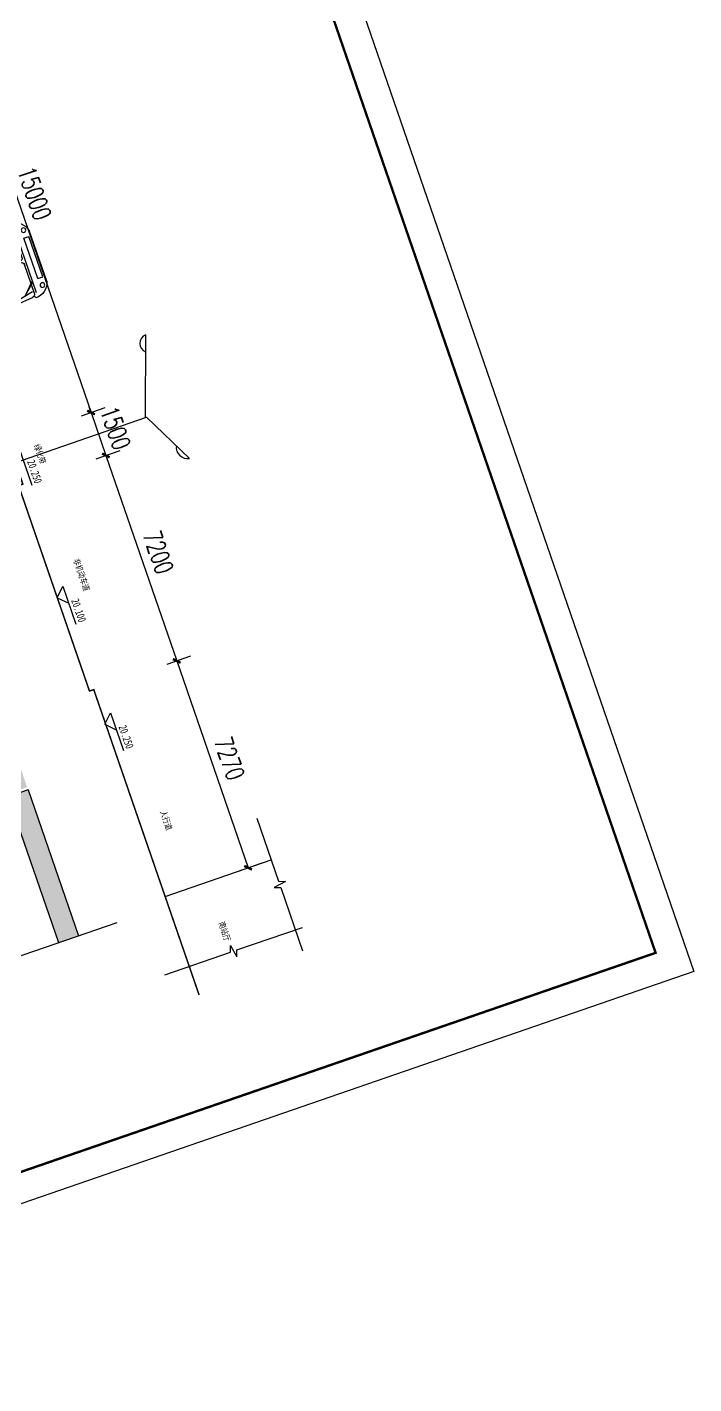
# Model space of a CAD drawing. Extents: x 1401343 to 1466747, y -1957456 to -1869275.
# Drawn here: x 1444591 to 1466747, y -1957456 to -1912382 of the extents above; entities that cross this region are included whole.
import ezdxf
from ezdxf.enums import TextEntityAlignment as Align

# ---------------------------------------------------------------- set-up
doc = ezdxf.new("R2010")
doc.units = 0
doc.header["$LTSCALE"] = 1000
doc.layers.get('0').update_dxf_attribs({"linetype": 'CONTINUOUS'})
doc.layers.get('DEFPOINTS').update_dxf_attribs({"linetype": 'CONTINUOUS'})
for name, color, linetype in [('B', 7, 'CONTINUOUS'), ('CAR_DTL', 7, 'CONTINUOUS'), ('DIM_ELEV', 3, 'CONTINUOUS'), ('DIM_SYMB', 7, 'CONTINUOUS'), ('JZ-文字', 7, 'CONTINUOUS'), ('JZ-细线', 7, 'CONTINUOUS'), ('PL', 7, 'CONTINUOUS'), ('PUB_DIM', 3, 'CONTINUOUS'), ('PUB_TEXT', 7, 'CONTINUOUS'), ('停车场', 7, 'CONTINUOUS'), ('图框', 7, 'CONTINUOUS'), ('填充', 8, 'CONTINUOUS'), ('结构外墙', 4, 'CONTINUOUS')]:
    doc.layers.add(name, color=color, linetype=linetype)
doc.styles.add('_TCH_DIM', font='SimSun.ttf', dxfattribs={"width": 0.7})
doc.styles.add('DIM_FONT', font='SIMPLEX', dxfattribs={"width": 0.7})
doc.styles.add('黑体', font='simhei_0.ttf', dxfattribs={"width": 0.8})
doc.dimstyles.new('DIMN200', dxfattribs={"dimscale": 2, "dimtxt": 300, "dimasz": 100, "dimexe": 250, "dimexo": 300, "dimgap": 150, "dimtad": 1, "dimtoh": 1, "dimzin": 0, "dimtxsty": 'DIM_FONT', "dimblk": 'ARCHTICK', "dimcen": 0.09, "dimclrt": 7, "dimazin": 3, "dimtfac": 1, "dimtix": 1, "dimtmove": 0, "dimatfit": 3, "dimtolj": 1, "dimtzin": 0})

# ---------------------------------------------------------------- blocks, each defined once
blk = doc.blocks.new('02FBUS02')
at = {"color": 0, "linetype": 'BYBLOCK'}
for p, q in [((19, 119), (89, 119)), ((3, 98.5), (5, 98)), ((3, 71), (5, 94.5)), ((9, 98.5), (49, 98.5)), ((53, 62.5), (53, 94.5)), ((55, 62.5), (55, 94.5)), ((99, 98.5), (59, 98.5)), ((105, 98.5), (103, 98)), ((105, 71), (103, 94.5)), ((5, 62.5), (3, 71)), ((3, 71), (53, 71)), ((55, 71), (105, 71)), ((103, 62.5), (105, 71)), ((3, 58.5), (5, 63.5)), ((3, 45), (3, 58.5)), ((8, 55.5), (100, 55.5)), ((9, 58.5), (49, 58.5)), ((99, 58.5), (59, 58.5)), ((105, 58.5), (103, 63.5)), ((105, 45), (105, 58.5)), ((2.5, 35), (2.5, 45)), ((2.5, 45), (23, 45)), ((3, 44), (22, 44)), ((22, 36.5), (3, 36.5)), ((22, 44), (22, 36.5)), ((23, 35), (23, 45)), ((105.5, 45), (85, 45)), ((85, 35), (85, 45)), ((105, 44), (86, 44)), ((86, 44), (86, 36.5)), ((86, 36.5), (105, 36.5)), ((105.5, 45), (105.5, 35)), ((0, 21), (0, 15)), ((23, 35), (2.5, 35)), ((3, 24), (3, 35)), ((3, 24), (105, 24)), ((85, 35), (105.5, 35)), ((105, 24), (105, 35)), ((108, 21), (108, 15)), ((3, 12), (105, 12)), ((5, 12), (5, 0)), ((15, 12), (15, 0)), ((93, 12), (93, 0)), ((103, 12), (103, 0))]:
    blk.add_line(p, q, dxfattribs=at)
for centre in [(9.5, 40.5), (18, 40.5), (90, 40.5), (98.5, 40.5)]:
    blk.add_circle(centre, 3.5, dxfattribs=at)
for centre, radius, start, end in [((23.4, 99.1), 20.4, 102.3883, 181.6685), ((84.6, 99.1), 20.4, 358.3315, 77.6117), ((9, 94.5), 4, 90, 180), ((49, 94.5), 4, 0, 90), ((59, 94.5), 4, 90, 180), ((99, 94.5), 4, 0, 90), ((9, 62.5), 4, 180, 270), ((49, 62.5), 4, 270, 0), ((59, 62.5), 4, 180, 270), ((99, 62.5), 4, 270, 0), ((3, 21), 3, 90, 180), ((105, 21), 3, 0, 90), ((3, 15), 3, 180, 270), ((105, 15), 3, 270, 0)]:
    blk.add_arc(centre, radius, start, end, dxfattribs=at)
at = {"layer": 'CAR_DTL'}
for p, q in [((26, 109), (26, 116)), ((26, 116), (82, 116)), ((26, 109), (82, 109)), ((82, 109), (82, 116)), ((12, 97), (7, 74)), ((9, 101.5), (99, 101.5)), ((25, 100.5), (10, 86)), ((10, 86), (23, 100.5)), ((83, 100.5), (94, 86)), ((94, 86), (85, 100.5)), ((92, 97), (97, 74)), ((3, 51), (0, 42)), ((0, 42), (2.5, 24)), ((105, 51), (108, 46)), ((108, 46), (105.5, 24)), ((7, 12), (7, 6)), ((9, 12), (9, 4)), ((11, 12), (11, 1)), ((13, 12), (13, 3)), ((95, 12), (95, 6)), ((97, 12), (97, 4)), ((99, 12), (99, 1)), ((101, 12), (101, 3))]:
    blk.add_line(p, q, dxfattribs=at)
for centre in [(16, 112), (92, 112)]:
    blk.add_circle(centre, 3, dxfattribs=at)
blk = doc.blocks.new('BUS5')
at = {"xscale": 25.4, "yscale": 25.4, "zscale": 25.4}
blk.add_blockref('02FBUS02', (-1400, -66), dxfattribs=at)
blk = doc.blocks.new('_ARCHTICK')
at = {"color": 0, "linetype": 'BYBLOCK', "const_width": 0.4}
blk.add_lwpolyline([(-0.5, -0.5), (0.5, 0.5)], dxfattribs=at)
blk = doc.blocks.new('*D29')
at = {"layer": 'DEFPOINTS', "color": 0, "linetype": 'CONTINUOUS'}
for p in [(1440941, -1911316), (1445832, -1925492), (1446715, -1925187)]:
    blk.add_point(p, dxfattribs=at)
at = {"layer": 'PUB_DIM', "color": 0, "linetype": 'CONTINUOUS'}
for p, q in [((1441508, -1911120), (1442296, -1910848)), ((1441824, -1911011), (1446715, -1925187)), ((1446400, -1925296), (1447188, -1925024))]:
    blk.add_line(p, q, dxfattribs=at)
at = {"layer": 'PUB_DIM', "color": 0, "linetype": 'CONTINUOUS', "xscale": 200, "yscale": 200, "zscale": 200}
for p, rotation in [((1441824, -1911011), 109.0386972883464), ((1446715, -1925187), 289.0386972883464)]:
    blk.add_blockref('_ARCHTICK', p, dxfattribs=dict(at, rotation=rotation))
at = {"layer": 'PUB_DIM', "color": 7, "linetype": 'CONTINUOUS', "insert": (1444837, -1917904), "char_height": 600, "attachment_point": 5, "rotation": 289.0387, "style": 'DIM_FONT'}
blk.add_mtext('\\A1;15000', dxfattribs=at)
blk = doc.blocks.new('*D30')
at = {"layer": 'DEFPOINTS', "color": 0, "linetype": 'CONTINUOUS'}
for p in [(1445832, -1925492), (1447206, -1926610), (1446323, -1926915)]:
    blk.add_point(p, dxfattribs=at)
at = {"layer": 'PUB_DIM', "color": 0, "linetype": 'CONTINUOUS'}
for p, q in [((1446400, -1925296), (1447188, -1925024)), ((1446715, -1925187), (1446650, -1924998)), ((1446715, -1925187), (1447206, -1926610)), ((1446890, -1926719), (1447679, -1926447)), ((1447206, -1926610), (1447272, -1926799))]:
    blk.add_line(p, q, dxfattribs=at)
at = {"layer": 'PUB_DIM', "color": 0, "linetype": 'CONTINUOUS', "xscale": 200, "yscale": 200, "zscale": 200}
for p, rotation in [((1446715, -1925187), 289.0386972883493), ((1447206, -1926610), 109.0386972883493)]:
    blk.add_blockref('_ARCHTICK', p, dxfattribs=dict(at, rotation=rotation))
at = {"layer": 'PUB_DIM', "color": 7, "linetype": 'CONTINUOUS', "insert": (1447528, -1925703), "char_height": 600, "attachment_point": 5, "rotation": 289.0387, "style": 'DIM_FONT'}
blk.add_mtext('\\A1;1500', dxfattribs=at)
blk = doc.blocks.new('*D31')
at = {"layer": 'DEFPOINTS', "color": 0, "linetype": 'CONTINUOUS'}
for p in [(1446323, -1926915), (1449562, -1933437), (1448679, -1933742)]:
    blk.add_point(p, dxfattribs=at)
at = {"layer": 'PUB_DIM', "color": 0, "linetype": 'CONTINUOUS'}
for p, q in [((1446890, -1926719), (1447679, -1926447)), ((1447206, -1926610), (1449562, -1933437)), ((1449246, -1933546), (1450035, -1933274))]:
    blk.add_line(p, q, dxfattribs=at)
at = {"layer": 'PUB_DIM', "color": 0, "linetype": 'CONTINUOUS', "xscale": 200, "yscale": 200, "zscale": 200}
for p, rotation in [((1447206, -1926610), 109.0386972883466), ((1449562, -1933437), 289.0386972883466)]:
    blk.add_blockref('_ARCHTICK', p, dxfattribs=dict(at, rotation=rotation))
at = {"layer": 'PUB_DIM', "color": 7, "linetype": 'CONTINUOUS', "insert": (1448951, -1929828), "char_height": 600, "attachment_point": 5, "rotation": 289.0387, "style": 'DIM_FONT'}
blk.add_mtext('\\A1;7200', dxfattribs=at)
blk = doc.blocks.new('*D32')
at = {"layer": 'DEFPOINTS', "color": 0, "linetype": 'CONTINUOUS'}
for p in [(1448679, -1933742), (1451934, -1940310), (1451051, -1940614)]:
    blk.add_point(p, dxfattribs=at)
at = {"layer": 'PUB_DIM', "color": 0, "linetype": 'CONTINUOUS'}
for p, q in [((1449246, -1933546), (1450035, -1933274)), ((1449562, -1933437), (1451934, -1940310)), ((1451618, -1940418), (1452406, -1940146))]:
    blk.add_line(p, q, dxfattribs=at)
at = {"layer": 'PUB_DIM', "color": 0, "linetype": 'CONTINUOUS', "xscale": 200, "yscale": 200, "zscale": 200}
for p, rotation in [((1449562, -1933437), 109.038697288347), ((1451934, -1940310), 289.0386972883471)]:
    blk.add_blockref('_ARCHTICK', p, dxfattribs=dict(at, rotation=rotation))
at = {"layer": 'PUB_DIM', "color": 7, "linetype": 'CONTINUOUS', "insert": (1451315, -1936678), "char_height": 600, "attachment_point": 5, "rotation": 289.0387, "style": 'DIM_FONT'}
blk.add_mtext('\\A1;7270', dxfattribs=at)

msp = doc.modelspace()

# ---------------------------------------------------------------- hatches: boundary and pattern name
at = {"layer": '填充', "ltscale": 1000}
h = msp.add_hatch(dxfattribs=at)
h.set_pattern_fill('钢筋混凝土', color=256, scale=80, angle=-70.9613027, style=0)
h.set_pattern_definition([(334.0386973, (1406347.26, 4789226.25), (87.552801, 179.817983), []), (339.038697, (1406347.26, 4789226.25), (139.724452, -558.796097), [60, -660]), (284.038697, (1406347.26, 4789226.25), (532.62757, 301.225217), [48, -528]), (29.490097, (1406358.9, 4789179.7), (672.351816, -257.5714), [50.99215, -560.91369]), (335.222897, (1406498.5, 4789278.44), (153.34103, -850.28379), [90, -990]), (25.674297, (1406511.3, 4789207.6), (980.58028, -452.61718), [76.48823, -841.3704]), (280.222897, (1406498.5, 4789278.4), (980.58064, -452.61641), [72, -792]), (310.038697, (1406486.8, 4789189.77), (-148.703964, -556.473837), [60, -660]), (255.038697, (1406486.8, 4789189.77), (611.883453, 5.23454), [48, -528]), (0.490097, (1406474.4, 4789143.4), (463.179055, -551.239652), [50.99215, -560.91369]), (326.5386973, (1406347.26, 4789226.25), (254.920542, 77.6780046), [0, -521.6, 0, -536, 0, -530]), (296.5386973, (1406347.26, 4789226.25), (366.921463, -96.015598), [0, -305.6, 0, -509.6, 0, -202]), (256.5386973, (1406289.06, 4789394.89), (122.2522865, -409.583267), [0, -200, 0, -624, 0, -828]), (246.538697, (1406262.97, 4789470.5), (227.894648, -414.904065), [0, -260, 0, -414.4, 0, -588])])
h.paths.add_polyline_path([(1443928.847, -1937859.239), (1444590.556, -1937630.894), (1439469.111, -1922789.708), (1438807.402, -1923018.053)])
h.paths.add_polyline_path([(1445632.45, -1942796.028), (1446294.159, -1942567.683), (1444623.176, -1937725.424), (1443961.468, -1937953.769)])

# ---------------------------------------------------------------- linework, layer by layer
at = {"layer": 'DIM_ELEV', "color": 255, "linetype": 'CONTINUOUS'}
for p, q in [((1444314.15, -1926345.626), (1444747.46, -1927601.293)), ((1445592.68, -1931338.279), (1445778.408, -1930956.827)), ((1445592.68, -1931338.279), (1445974.132, -1931524.006)), ((1445778.408, -1930956.827), (1446211.717, -1932212.493)), ((1447169.916, -1935540.872), (1447355.643, -1935159.42)), ((1447355.643, -1935159.42), (1447788.953, -1936415.087)), ((1447169.916, -1935540.872), (1447551.367, -1935726.599))]:
    msp.add_line(p, q, dxfattribs=at)
at = {"layer": 'DIM_SYMB', "color": 255, "linetype": 'CONTINUOUS'}
for points in [[(1452226.381, -1938663.518), (1452949.111, -1940757.881), (1453172.557, -1940761.631), (1452799.689, -1940968.644), (1453022.507, -1940970.574), (1453745.237, -1943064.937)], [(1436979.799, -1945781.913), (1442174.405, -1943989.341), (1442178.154, -1943765.895), (1442385.167, -1944138.763), (1442387.097, -1943915.945), (1447581.702, -1942123.373)], [(1449167.522, -1943865.609), (1451345.519, -1943114.019), (1451349.269, -1942890.573), (1451556.282, -1943263.44), (1451558.212, -1943040.622), (1453736.209, -1942289.032)]]:
    msp.add_lwpolyline(points, dxfattribs=at)
at = {"layer": 'JZ-细线', "const_width": 50}
msp.add_lwpolyline([(1450306.463, -1944538.29), (1449175.631, -1941261.305), (1446804.108, -1934388.986), (1446662.313, -1934437.917), (1444306.33, -1927610.626), (1444448.125, -1927561.695), (1443957.18, -1926139.012), (1443815.386, -1926187.943), (1441369.483, -1919100.08), (1438923.58, -1912012.217), (1439254.434, -1911898.045), (1437949.525, -1908116.612), (1437618.671, -1908230.784), (1435659.056, -1902552.11), (1433699.44, -1896873.436), (1433841.235, -1896824.505), (1432377.716, -1892583.444), (1432235.921, -1892632.375), (1430127.343, -1886522.03), (1430269.138, -1886473.099), (1429290.518, -1883637.203), (1427396.758, -1878149.369)], dxfattribs=at)
at = {"layer": 'PL', "color": 7}
for p, q in [((1448524.383, -1925350.09), (1448529.962, -1922603.681)), ((1444118.521, -1926879.386), (1448555.839, -1925339.172)), ((1448555.839, -1925339.172), (1449982.983, -1926712.244))]:
    msp.add_line(p, q, dxfattribs=at)
for centre, radius, start, end in [((1448641.111, -1922889.681), 302.855, 111.5326239, 248.2345873), ((1449918.346, -1926342.247), 371.835, 172.692785, 279.5965894)]:
    msp.add_arc(centre, radius, start, end, dxfattribs=at)
at = {"layer": '停车场', "color": 255, "linetype": 'CONTINUOUS'}
msp.add_line((1449175.631, -1941261.305), (1452702.809, -1940044.135), dxfattribs=at)
at = {"layer": '图框'}
msp.add_lwpolyline([(1466747.483, -1943754.841), (1427044.947, -1957455.522), (1401343.324, -1882976.04), (1441045.86, -1869275.36)], close=True, dxfattribs=at)
at = {"layer": '图框', "const_width": 80}
msp.add_lwpolyline([(1465475.977, -1943135.75), (1427664.039, -1956184.017), (1403104.14, -1885013.08), (1440916.078, -1871964.813)], close=True, dxfattribs=at)
at = {"layer": '结构外墙', "linetype": 'CONTINUOUS', "ltscale": 10}
for p, q in [((1444623.176, -1937725.424), (1443961.468, -1937953.769)), ((1443961.468, -1937953.769), (1445632.45, -1942796.028)), ((1444623.176, -1937725.424), (1446294.159, -1942567.683))]:
    msp.add_line(p, q, dxfattribs=at)

# ---------------------------------------------------------------- block references
at = {"layer": 'B', "xscale": -1, "rotation": 289.0386972883281}
msp.add_blockref('BUS5', (1442147.51, -1920918.645), dxfattribs=at)

# ---------------------------------------------------------------- texts
at = {"layer": 'JZ-文字', "style": '黑体', "width": 0.8}
for s, p in [('绿化带', (1444918.652, -1926597.143)), ('非机动车道', (1446302.656, -1930607.78)), ('人行道', (1449117.652, -1938765.219)), ('南站厅', (1451056.975, -1942460.448))]:
    msp.add_text(s, height=200, rotation=289.0386973, dxfattribs=at).set_placement(p, align=Align.CENTER)
at = {"layer": 'PUB_TEXT', "color": 255, "linetype": 'CONTINUOUS', "style": '_TCH_DIM', "width": 0.7}
for s, p in [('20.250', (1444586.714, -1926813.594)), ('20.100', (1446050.972, -1931424.795)), ('20.250', (1447628.207, -1935627.388))]:
    msp.add_text(s, height=265.8228, rotation=289.0386973, dxfattribs=at).set_placement(p)

# ---------------------------------------------------------------- dimensions: what is measured, and where the dimension line sits
at = {"layer": 'PUB_DIM', "color": 255, "linetype": 'CONTINUOUS'}
for p1, p2, text, picture, middle in [((1440940.528, -1911316.202), (1445832.334, -1925491.927), '15000', '*D29', (1444836.625, -1917903.627)), ((1445832.334, -1925491.927), (1446323.278, -1926914.611), '1500', '*D30', (1447528, -1925702.831)), ((1446323.278, -1926914.611), (1448679.262, -1933741.902), '7200', '*D31', (1448951.464, -1929827.818)), ((1448679.262, -1933741.902), (1451050.784, -1940614.221), '7270', '*D32', (1451315.217, -1936677.624))]:
    dim = msp.add_aligned_dim(p1=p1, p2=p2, distance=934.113, text=text, dimstyle='DIMN200', dxfattribs=at)
    dim.commit()
    dim.dimension.update_dxf_attribs({"geometry": picture, "text_midpoint": middle})

doc.saveas('drawing.dxf')
